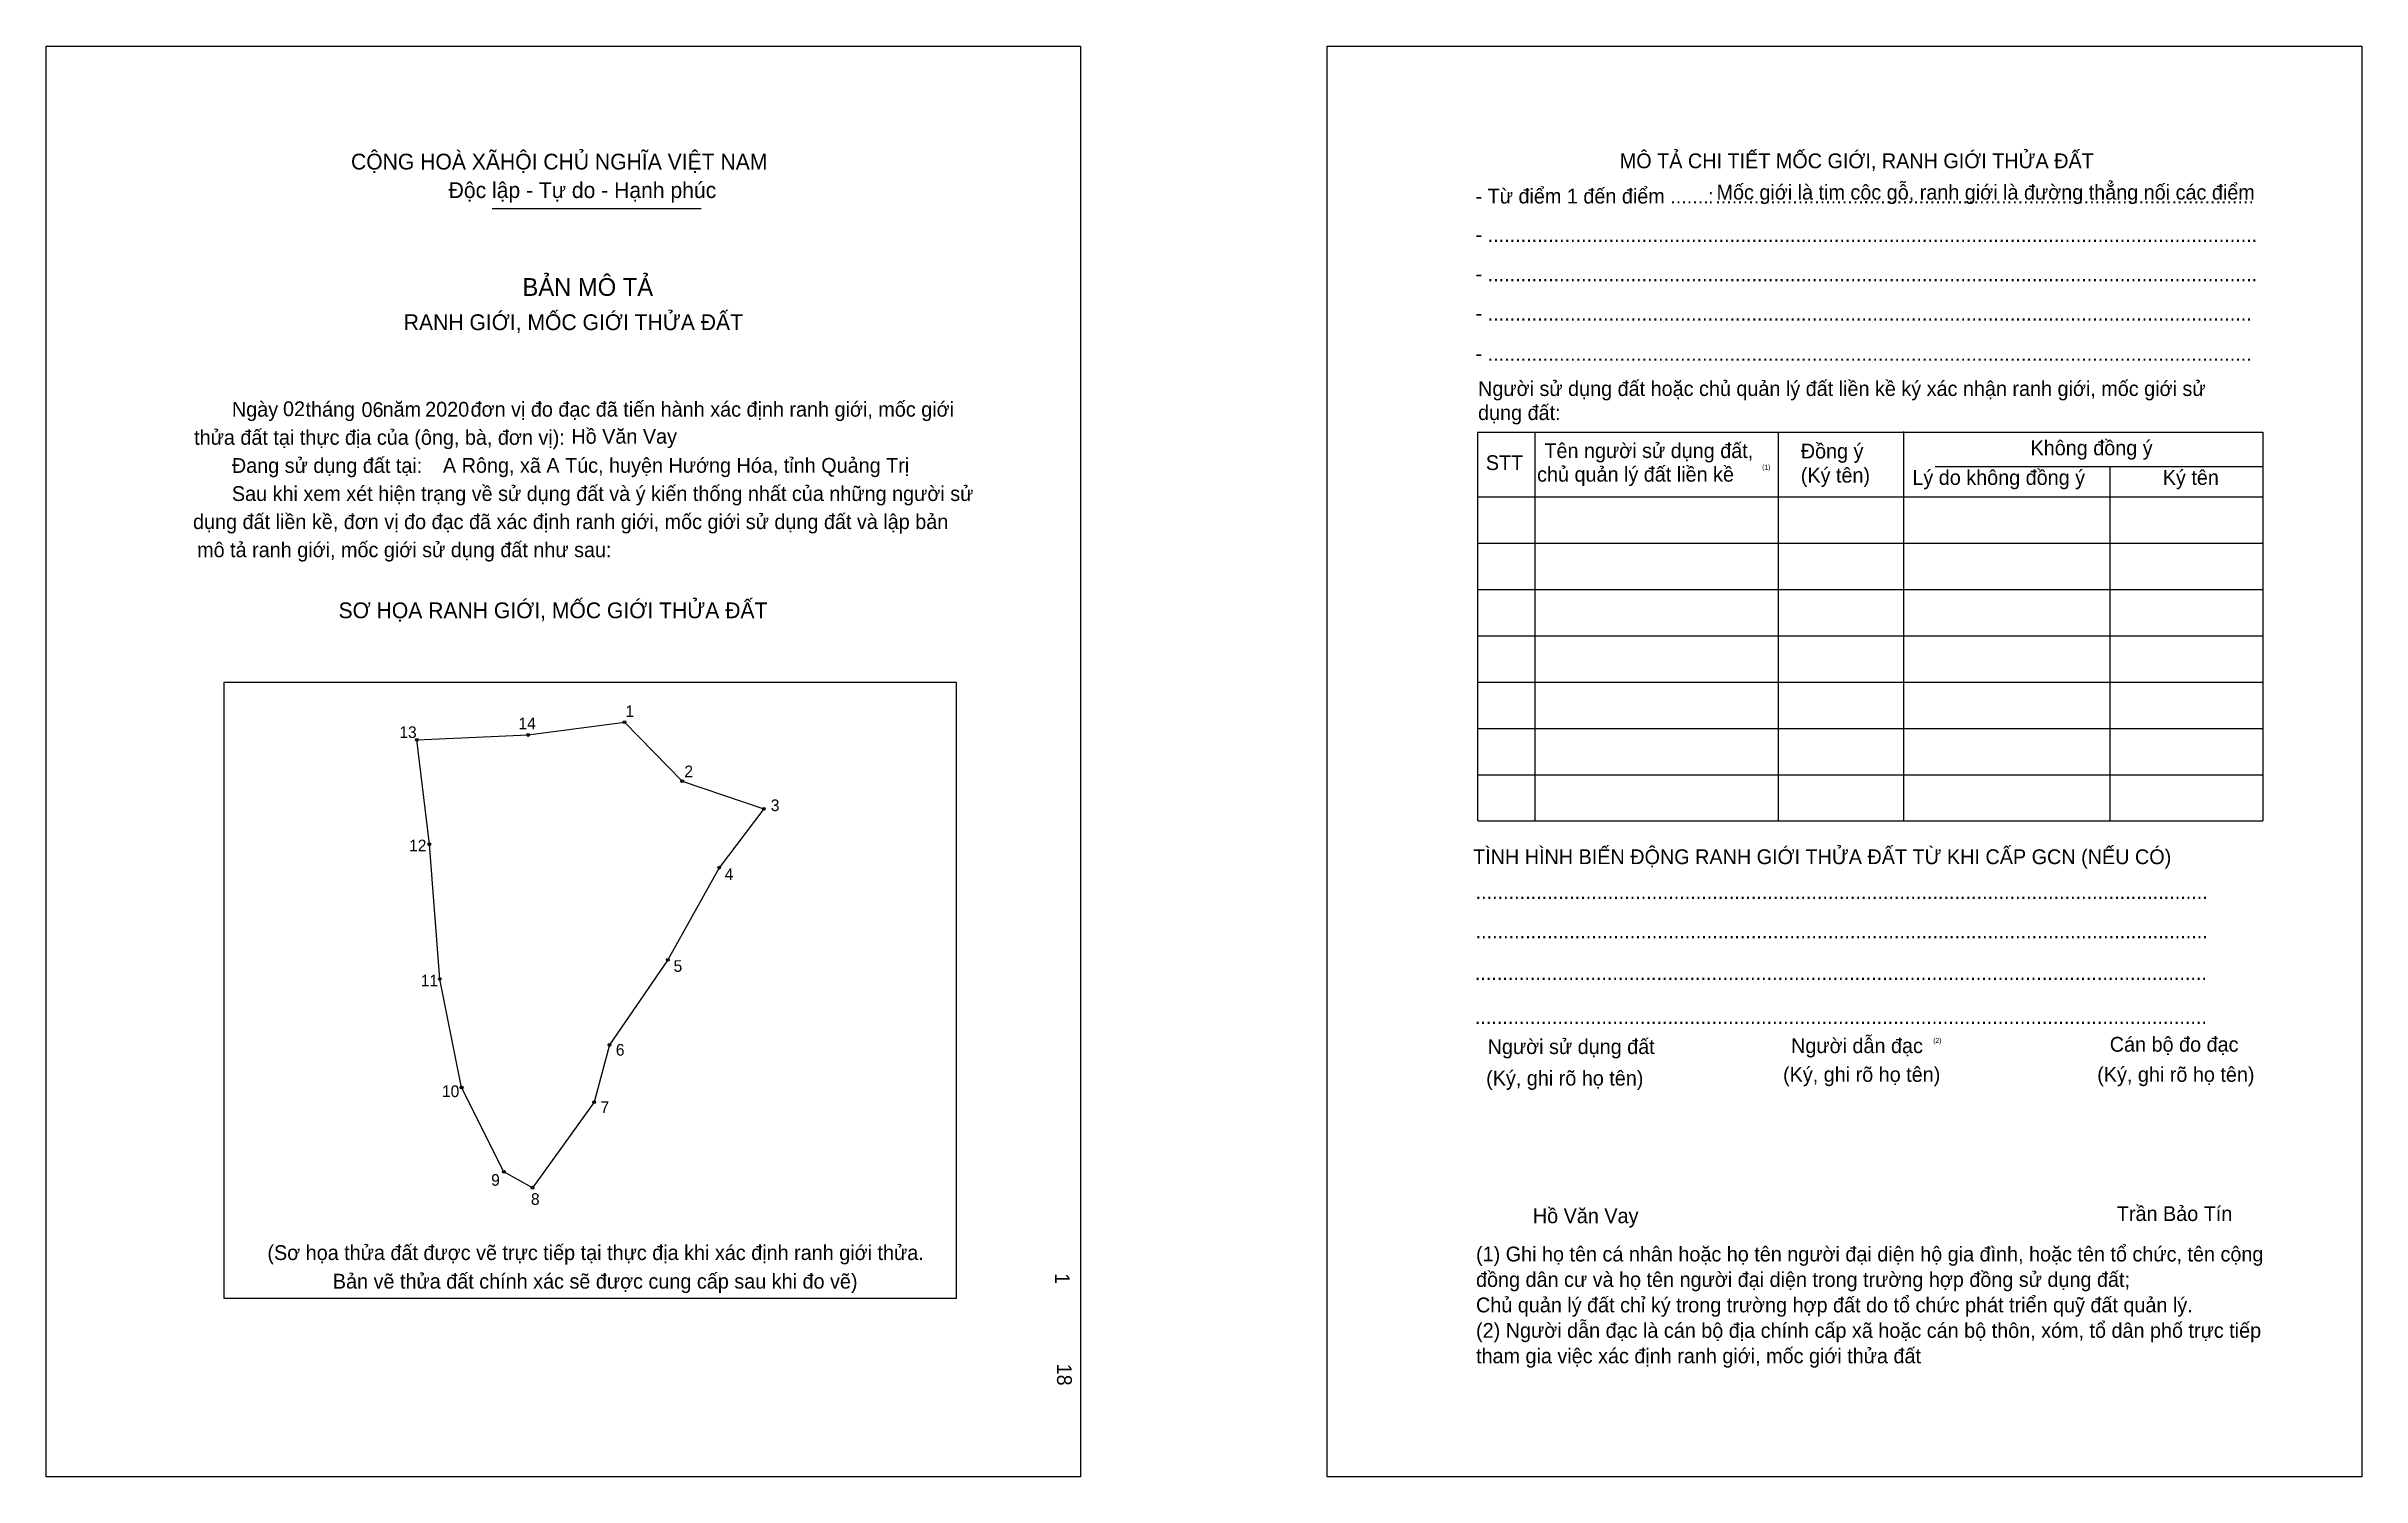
# Model space of a CAD drawing. Extents: x 546171 to 546802, y 1823858 to 1824247.
import ezdxf

# ---------------------------------------------------------------- set-up
doc = ezdxf.new("R2010")
doc.units = 0
for name, color, linetype in [('bmtKhungInTrang1', 7, 'Continuous'), ('bmtKhungInTrang2', 7, 'Continuous'), ('bmtNoiDung', 7, 'Continuous'), ('bmtTemplate', 7, 'Continuous'), ('CanhThua', 7, 'Continuous'), ('MocDinhThua', 7, 'Continuous'), ('SoHieuDinhThua', 7, 'Continuous')]:
    doc.layers.add(name, color=color, linetype=linetype)

msp = doc.modelspace()

# ---------------------------------------------------------------- linework, layer by layer
at = {"layer": 'bmtKhungInTrang1'}
msp.add_lwpolyline([(546171.46, 1824247.46), (546452.93, 1824247.46), (546452.93, 1823858.15), (546171.46, 1823858.15)], close=True, dxfattribs=at)
at = {"layer": 'bmtKhungInTrang2'}
msp.add_lwpolyline([(546520.05, 1824247.46), (546801.53, 1824247.46), (546801.53, 1823858.15), (546520.05, 1823858.15)], close=True, dxfattribs=at)
at = {"layer": 'bmtTemplate'}
for p, q in [((546292.75, 1824203.34), (546349.67, 1824203.34)), ((546576.52, 1824142.46), (546576.52, 1824036.62)), ((546642.73, 1824142.46), (546642.73, 1824036.62)), ((546676.8, 1824142.58), (546676.8, 1824036.62)), ((546774.58, 1824142.46), (546774.58, 1824036.62)), ((546685.44, 1824133.13), (546774.58, 1824133.13)), ((546561.08, 1824124.82), (546774.58, 1824124.82)), ((546561.08, 1824112.22), (546774.58, 1824112.22)), ((546561.08, 1824099.62), (546774.58, 1824099.62)), ((546561.08, 1824087.02), (546774.58, 1824087.02)), ((546561.08, 1824074.42), (546774.58, 1824074.42)), ((546561.08, 1824061.82), (546774.58, 1824061.82)), ((546561.08, 1824049.22), (546774.58, 1824049.22)), ((546561.08, 1824036.62), (546774.58, 1824036.62))]:
    msp.add_line(p, q, dxfattribs=at)
for points in [[(546560.95, 1824142.46), (546774.58, 1824142.46)], [(546560.95, 1824142.46), (546560.95, 1824036.62)], [(546733.02, 1824133.01), (546733.02, 1824036.62)]]:
    msp.add_lwpolyline(points, dxfattribs=at)
msp.add_lwpolyline([(546219.88, 1823906.64), (546219.88, 1824074.41), (546419.05, 1824074.41), (546419.05, 1823906.64)], close=True, dxfattribs=at)
at = {"layer": 'CanhThua'}
for p, q in [((546302.58, 1824060.03), (546328.82, 1824063.49)), ((546328.82, 1824063.49), (546344.52, 1824047.44)), ((546272.31, 1824058.73), (546302.58, 1824060.03)), ((546275.69, 1824030.27), (546272.31, 1824058.73)), ((546344.52, 1824047.44), (546366.7, 1824039.95)), ((546366.7, 1824039.95), (546354.54, 1824023.91)), ((546278.56, 1823993.61), (546275.69, 1824030.27)), ((546354.54, 1824023.91), (546340.6, 1823998.81)), ((546284.47, 1823964.08), (546278.56, 1823993.61)), ((546340.6, 1823998.81), (546324.69, 1823975.66)), ((546324.69, 1823975.66), (546320.53, 1823960.06)), ((546295.94, 1823941.11), (546284.47, 1823964.08)), ((546320.53, 1823960.06), (546303.77, 1823936.81)), ((546303.77, 1823936.81), (546295.94, 1823941.11))]:
    msp.add_line(p, q, dxfattribs=at)
at = {"layer": 'MocDinhThua'}
for centre in [(546328.82, 1824063.49), (546272.31, 1824058.73), (546302.58, 1824060.03), (546344.52, 1824047.44), (546366.7, 1824039.95), (546275.69, 1824030.27), (546354.54, 1824023.91), (546278.56, 1823993.61), (546340.6, 1823998.81), (546324.69, 1823975.66), (546284.47, 1823964.08), (546320.53, 1823960.06), (546295.94, 1823941.11), (546303.77, 1823936.81)]:
    msp.add_circle(centre, 0.38, dxfattribs=at)

# ---------------------------------------------------------------- texts
at = {"layer": 'bmtNoiDung'}
for s, height, p in [('02', 4.027, (546235.87, 1824146.8)), ('06', 4.027, (546257.23, 1824146.57)), ('2020', 4.027, (546274.55, 1824146.66)), ('Hồ Văn Vay', 4.027, (546314.34, 1824139.3)), ('A Rông, xã A Túc, huyện Hướng Hóa, tỉnh Quảng Trị', 4.0274, (546279.4, 1824131.39)), ('Hồ Văn Vay', 4.027, (546575.98, 1823927.15))]:
    msp.add_text(s, height=height, dxfattribs=at).set_placement(p)
for s, height, p in [('1', 4.03, (546445.92, 1823913.57)), ('18', 4.027, (546446.49, 1823888.92))]:
    msp.add_text(s, height=height, rotation=270, dxfattribs=at).set_placement(p)
at = {"layer": 'bmtTemplate'}
for s, height, p in [('CỘNG HOÀ XÃHỘI CHỦ NGHĨA VIỆT NAM', 4.2959, (546254.37, 1824213.93)), ('MÔ TẢ CHI TIẾT MỐC GIỚI, RANH GIỚI THỬA ĐẤT', 4.0258, (546599.64, 1824214.28)), ('Độc lập - Tự do - Hạnh phúc', 4.2959, (546280.94, 1824206.17)), ('- Từ điểm 1 đến điểm .......', 4.0258, (546560.4, 1824204.68)), (':', 4.03, (546623.65, 1824204.68)), ('Mốc giới là tim cộc gỗ, ranh giới là đường thẳng nối các điểm', 4.0258, (546625.97, 1824205.74)), ('..................................................................................................', 4.0258, (546625.63, 1824204.68)), ('- ............................................................................................................................................', 4.02583, (546560.4, 1824194.24)), ('BẢN MÔ TẢ', 4.833, (546301.04, 1824179.54)), ('- ............................................................................................................................................', 4.02583, (546560.4, 1824183.53)), ('RANH GIỚI, MỐC GIỚI THỬA ĐẤT', 4.2959, (546268.73, 1824170.22)), ('- ...........................................................................................................................................', 4.02583, (546560.4, 1824172.82)), ('- ...........................................................................................................................................', 4.02583, (546560.4, 1824161.86)), ('Ngày     tháng     năm         đơn vị đo đạc đã tiến hành xác định ranh giới, mốc giới ', 4.0274, (546221.96, 1824146.66)), ('Người sử dụng đất hoặc chủ quản lý đất liền kề ký xác nhận ranh giới, mốc giới sử', 4.0258, (546561.08, 1824152.29)), ('dụng đất:', 4.026, (546561.08, 1824145.74)), ('thửa đất tại thực địa của (ông, bà, đơn vị):', 4.0274, (546211.69, 1824139.01)), ('Tên người sử dụng đất,', 4.0258, (546579.12, 1824135.4)), ('Đồng ý', 4.026, (546648.89, 1824135.28)), ('Không đồng ý', 4.0258, (546711.41, 1824136.16)), ('Đang sử dụng đất tại:', 4.0274, (546221.96, 1824131.36)), ('STT', 4.026, (546563.19, 1824132.13)), ('chủ quản lý đất liền kề', 4.0258, (546577.14, 1824128.97)), ('(1)', 1.342, (546638.37, 1824132.27)), ('(Ký tên)', 4.026, (546648.89, 1824128.73)), ('Lý do không đồng ý', 4.0258, (546679.26, 1824128.1)), ('Ký tên', 4.026, (546747.39, 1824128.1)), ('Sau khi xem xét hiện trạng về sử dụng đất và ý kiến thống nhất của những người sử ', 4.0274, (546221.96, 1824123.71)), ('dụng đất liền kề, đơn vị đo đạc đã xác định ranh giới, mốc giới sử dụng đất và lập bản', 4.0274, (546211.39, 1824116.07)), ('mô tả ranh giới, mốc giới sử dụng đất như sau:', 4.0274, (546212.5, 1824108.42)), ('SƠ HỌA RANH GIỚI, MỐC GIỚI THỬA ĐẤT', 4.2959, (546250.98, 1824091.8)), ('TÌNH HÌNH BIẾN ĐỘNG RANH GIỚI THỬA ĐẤT TỪ KHI CẤP GCN (NẾU CÓ)', 4.0258, (546559.72, 1824024.87)), ('.....................................................................................................................................', 4.03187, (546560.4, 1824015.4)), ('.....................................................................................................................................', 4.03187, (546560.4, 1824004.69)), ('.....................................................................................................................................', 4.03187, (546560.19, 1823993.35)), ('.....................................................................................................................................', 4.03187, (546560.19, 1823981.38)), ('Người sử dụng đất', 4.0258, (546563.68, 1823973.19)), ('Người dẫn đạc', 4.0258, (546646.25, 1823973.44)), ('(2)', 1.342, (546684.92, 1823976.22)), ('Cán bộ đo đạc', 4.0258, (546732.98, 1823973.82)), ('(Ký, ghi rõ họ tên)', 4.0258, (546563.27, 1823964.62)), ('(Ký, ghi rõ họ tên)', 4.0258, (546644.07, 1823965.63)), ('(Ký, ghi rõ họ tên)', 4.0258, (546729.56, 1823965.63)), ('Trần Bảo Tín', 4.0258, (546734.9, 1823927.74)), ('(Sơ họa thửa đất được vẽ trực tiếp tại thực địa khi xác định ranh giới thửa.', 4.0274, (546231.63, 1823917.12)), ('(1) Ghi họ tên cá nhân hoặc họ tên người đại diện hộ gia đình, hoặc tên tổ chức, tên cộng', 4.0258, (546560.52, 1823916.74)), ('Bản vẽ thửa đất chính xác sẽ được cung cấp sau khi đo vẽ)', 4.0274, (546249.44, 1823909.34)), ('đồng dân cư và họ tên người đại diện trong trường hợp đồng sử dụng đất;', 4.0258, (546560.52, 1823909.81)), ('Chủ quản lý đất chỉ ký trong trường hợp đất do tổ chức phát triển quỹ đất quản lý.', 4.0258, (546560.52, 1823902.88)), ('(2) Người dẫn đạc là cán bộ địa chính cấp xã hoặc cán bộ thôn, xóm, tổ dân phố trực tiếp', 4.0258, (546560.52, 1823895.95)), ('tham gia việc xác định ranh giới, mốc giới thửa đất', 4.0258, (546560.52, 1823889.02))]:
    msp.add_text(s, height=height, dxfattribs=at).set_placement(p)
at = {"layer": 'SoHieuDinhThua'}
for s, height, p in [('14', 3.167, (546299.95, 1824061.6)), ('1', 3.17, (546329.03, 1824064.9)), ('13', 3.167, (546267.53, 1824059.2)), ('2', 3.17, (546345.09, 1824048.53)), ('3', 3.17, (546368.6, 1824039.3)), ('12', 3.167, (546270.19, 1824028.37)), ('4', 3.17, (546356.07, 1824020.59)), ('11', 3.167, (546273.37, 1823991.6)), ('5', 3.17, (546342.15, 1823995.56)), ('6', 3.17, (546326.44, 1823972.75)), ('10', 3.167, (546279.12, 1823961.47)), ('7', 3.17, (546322.26, 1823957.12)), ('9', 3.17, (546292.52, 1823937.34)), ('8', 3.17, (546303.34, 1823932.13))]:
    msp.add_text(s, height=height, dxfattribs=at).set_placement(p)

doc.saveas('drawing.dxf')
